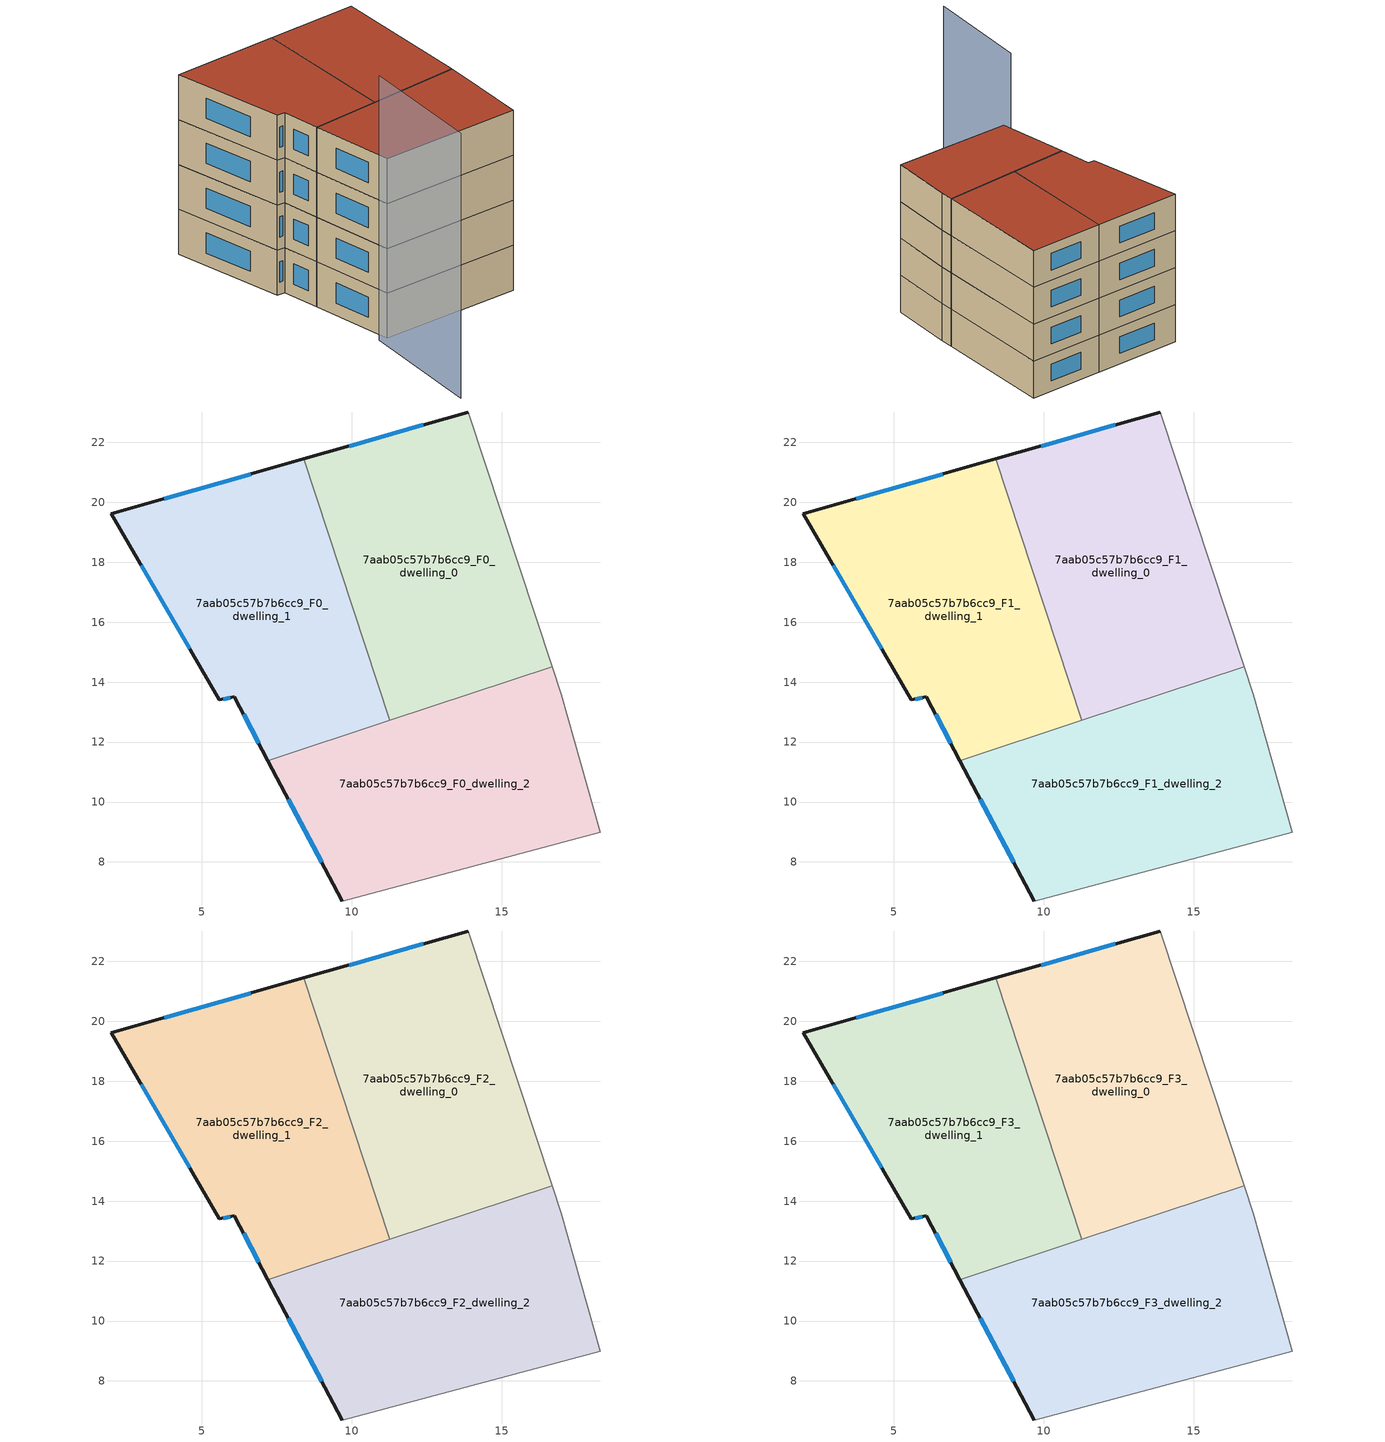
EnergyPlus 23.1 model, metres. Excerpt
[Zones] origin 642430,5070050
7aab05c57b7b6cc9_F0_dwelling_0
 floor ground (EU_floor_Construction): 13.89,23.01 16.69,14.5 11.27,12.72 8.4,21.44 z0
 wall outside (EU_wall_Construction): 13.89,23.01 8.4,21.44 z0:3
 wall adiabatic (EU_wall_Construction): 16.69,14.5 13.89,23.01 z0:3
 wall to 7aab05c57b7b6cc9_F0_dwelling_1 (EU_wall_Construction): 8.4,21.44 11.27,12.72 z0:3
 wall to 7aab05c57b7b6cc9_F0_dwelling_2 (EU_wall_Construction): 11.27,12.72 16.69,14.5 z0:3
 window (EU_Window_Construction): 12.38,22.58 9.91,21.87 z0.83:2.17
7aab05c57b7b6cc9_F0_dwelling_1
 floor ground (EU_floor_Construction): 8.4,21.44 11.27,12.72 7.2,11.38 6.08,13.5 5.58,13.41 1.98,19.61 z0
 wall outside (EU_wall_Construction): 8.4,21.44 1.98,19.61 5.58,13.41 6.08,13.5 7.2,11.38 z0:3
 wall to 7aab05c57b7b6cc9_F0_dwelling_2 (EU_wall_Construction): 7.2,11.38 11.27,12.72 z0:3
 window (EU_Window_Construction): 5.71,13.43 5.94,13.48 / 2.97,17.9 4.59,15.11 / 6.63,20.94 3.74,20.12 / 6.39,12.92 6.89,11.96 z0.83:2.17
7aab05c57b7b6cc9_F0_dwelling_2
 floor ground (EU_floor_Construction): 16.98,13.6 18.29,9 9.68,6.7 7.2,11.38 16.69,14.5 z0
 wall outside (EU_wall_Construction): 7.2,11.38 9.68,6.7 z0:3
 wall adiabatic (EU_wall_Construction): 9.68,6.7 18.29,9 16.98,13.6 16.69,14.5 z0:3
 window (EU_Window_Construction): 7.88,10.09 9,7.99 z0.83:2.17
7aab05c57b7b6cc9_F1_dwelling_0
 floor to 7aab05c57b7b6cc9_F0_dwelling_0 (EU_floor_Construction): 13.89,23.01 16.69,14.5 11.27,12.72 8.4,21.44 z3
 wall outside (EU_wall_Construction): 13.89,23.01 8.4,21.44 z3:6
 wall adiabatic (EU_wall_Construction): 16.69,14.5 13.89,23.01 z3:6
 wall to 7aab05c57b7b6cc9_F1_dwelling_1 (EU_wall_Construction): 8.4,21.44 11.27,12.72 z3:6
 wall to 7aab05c57b7b6cc9_F1_dwelling_2 (EU_wall_Construction): 11.27,12.72 16.69,14.5 z3:6
 window (EU_Window_Construction): 12.38,22.58 9.91,21.87 z3.83:5.17
7aab05c57b7b6cc9_F1_dwelling_1
 floor to 7aab05c57b7b6cc9_F0_dwelling_1 (EU_floor_Construction): 8.4,21.44 11.27,12.72 7.2,11.38 6.08,13.5 5.58,13.41 1.98,19.61 z3
 wall outside (EU_wall_Construction): 8.4,21.44 1.98,19.61 5.58,13.41 6.08,13.5 7.2,11.38 z3:6
 wall to 7aab05c57b7b6cc9_F1_dwelling_2 (EU_wall_Construction): 7.2,11.38 11.27,12.72 z3:6
 window (EU_Window_Construction): 5.71,13.43 5.94,13.48 / 2.97,17.9 4.59,15.11 / 6.63,20.94 3.74,20.12 / 6.39,12.92 6.89,11.96 z3.83:5.17
7aab05c57b7b6cc9_F1_dwelling_2
 floor to 7aab05c57b7b6cc9_F0_dwelling_2 (EU_floor_Construction): 16.98,13.6 18.28,9 9.68,6.7 7.2,11.38 16.69,14.5 z3
 wall outside (EU_wall_Construction): 7.2,11.38 9.68,6.7 z3:6
 wall adiabatic (EU_wall_Construction): 9.68,6.7 18.29,9 16.98,13.6 16.69,14.5 z3:6
 window (EU_Window_Construction): 7.88,10.09 9,7.99 z3.83:5.17
7aab05c57b7b6cc9_F2_dwelling_0
 floor to 7aab05c57b7b6cc9_F1_dwelling_0 (EU_floor_Construction): 13.89,23.01 16.69,14.5 11.27,12.72 8.4,21.44 z6
 wall outside (EU_wall_Construction): 13.89,23.01 8.4,21.44 z6:9
 wall adiabatic (EU_wall_Construction): 16.69,14.5 13.89,23.01 z6:9
 wall to 7aab05c57b7b6cc9_F2_dwelling_1 (EU_wall_Construction): 8.4,21.44 11.27,12.72 z6:9
 wall to 7aab05c57b7b6cc9_F2_dwelling_2 (EU_wall_Construction): 11.27,12.72 16.69,14.5 z6:9
 window (EU_Window_Construction): 12.38,22.58 9.91,21.87 z6.83:8.17
7aab05c57b7b6cc9_F2_dwelling_1
 floor to 7aab05c57b7b6cc9_F1_dwelling_1 (EU_floor_Construction): 8.4,21.44 11.27,12.72 7.2,11.38 6.08,13.5 5.58,13.41 1.98,19.61 z6
 wall outside (EU_wall_Construction): 8.4,21.44 1.98,19.61 5.58,13.41 6.08,13.5 7.2,11.38 z6:9
 wall to 7aab05c57b7b6cc9_F2_dwelling_2 (EU_wall_Construction): 7.2,11.38 11.27,12.72 z6:9
 window (EU_Window_Construction): 5.71,13.43 5.94,13.48 / 2.97,17.9 4.59,15.11 / 6.63,20.94 3.74,20.12 / 6.39,12.92 6.89,11.96 z6.83:8.17
7aab05c57b7b6cc9_F2_dwelling_2
 floor to 7aab05c57b7b6cc9_F1_dwelling_2 (EU_floor_Construction): 16.98,13.6 18.28,9 9.68,6.7 7.2,11.38 16.69,14.5 z6
 wall outside (EU_wall_Construction): 7.2,11.38 9.68,6.7 z6:9
 wall adiabatic (EU_wall_Construction): 9.68,6.7 18.29,9 16.98,13.6 16.69,14.5 z6:9
 window (EU_Window_Construction): 7.88,10.09 9,7.99 z6.83:8.17
7aab05c57b7b6cc9_F3_dwelling_0
 floor to 7aab05c57b7b6cc9_F2_dwelling_0 (EU_floor_Construction): 13.89,23.01 16.69,14.5 11.27,12.72 8.4,21.44 z9
 wall outside (EU_wall_Construction): 13.89,23.01 8.4,21.44 z9:12
 wall adiabatic (EU_wall_Construction): 16.69,14.5 13.89,23.01 z9:12
 wall to 7aab05c57b7b6cc9_F3_dwelling_1 (EU_wall_Construction): 8.4,21.44 11.27,12.72 z9:12
 wall to 7aab05c57b7b6cc9_F3_dwelling_2 (EU_wall_Construction): 11.27,12.72 16.69,14.5 z9:12
 window (EU_Window_Construction): 12.38,22.58 9.91,21.87 z9.83:11.17
 roof outside (EU_roof_Construction): 16.69,14.5 13.89,23.01 8.4,21.44 11.27,12.72 z12
7aab05c57b7b6cc9_F3_dwelling_1
 floor to 7aab05c57b7b6cc9_F2_dwelling_1 (EU_floor_Construction): 8.4,21.44 11.27,12.72 7.2,11.38 6.08,13.5 5.58,13.41 1.98,19.61 z9
 wall outside (EU_wall_Construction): 8.4,21.44 1.98,19.61 5.58,13.41 6.08,13.5 7.2,11.38 z9:12
 wall to 7aab05c57b7b6cc9_F3_dwelling_2 (EU_wall_Construction): 7.2,11.38 11.27,12.72 z9:12
 window (EU_Window_Construction): 5.71,13.43 5.94,13.48 / 2.97,17.9 4.59,15.11 / 6.63,20.94 3.74,20.12 / 6.39,12.92 6.89,11.96 z9.83:11.17
 roof outside (EU_roof_Construction): 11.27,12.72 8.4,21.44 1.98,19.61 5.58,13.41 6.08,13.5 7.2,11.38 z12
7aab05c57b7b6cc9_F3_dwelling_2
 floor to 7aab05c57b7b6cc9_F2_dwelling_2 (EU_floor_Construction): 16.98,13.6 18.28,9 9.68,6.7 7.2,11.38 16.69,14.5 z9
 wall outside (EU_wall_Construction): 7.2,11.38 9.68,6.7 z9:12
 wall adiabatic (EU_wall_Construction): 9.68,6.7 18.29,9 16.98,13.6 16.69,14.5 z9:12
 window (EU_Window_Construction): 7.88,10.09 9,7.99 z9.83:11.17
 roof outside (EU_roof_Construction): 18.29,9 16.98,13.6 16.69,14.5 7.2,11.38 9.68,6.7 z12
shading: 11.19,-0.91 9.16,6.65 z0:17.7
[Building]
EU S2 Campaign: North Axis=0; Terrain=City; Solar Distribution=FullExterior
[Site:Location]
Lyon-Bron: Latitude=45.75; Longitude=5; Time Zone=1; Elevation=198
[SizingPeriod:WeatherFileDays]
AnnualSizingPeriod: Begin Month=1; Begin Day of Month=1; End Month=12; End Day of Month=31; Day of Week for Start Day=Monday; Use Weather File Daylight Saving Period=No; Use Weather File Rain and Snow Indicators=No
[MATERIAL]
EU_InternalMass_Material: Roughness=MediumRough; Thickness=0.1; Conductivity=1; Density=1800; Specific Heat=900; Thermal Absorptance=0.9; Solar Absorptance=0.7; Visible Absorptance=0.7
[MATERIAL:NOMASS] Roughness=MediumRough; Thermal Absorptance=0.9; Solar Absorptance=0.7; Visible Absorptance=0.7
Name | Thermal Resistance
EU_wall_NoMass | 0.87146
EU_roof_NoMass | 0.842276
EU_floor_NoMass | 0.496999
[WINDOWMATERIAL:SIMPLEGLAZINGSYSTEM]
EU_Window_SimpleGlazing: UFactor=2.2525; Solar Heat Gain Coefficient=0.76; Visible Transmittance=0.76
[CONSTRUCTION]
EU_wall_Construction: EU_wall_NoMass
EU_roof_Construction: EU_roof_NoMass
EU_floor_Construction: EU_floor_NoMass
EU_Window_Construction: EU_Window_SimpleGlazing
EU_InternalMass_Construction: EU_InternalMass_Material
[ZONE] Type=1; Multiplier=1; Ceiling Height=autocalculate; Floor Area=autocalculate; Part of Total Floor Area=Yes
Name | Volume
7aab05c57b7b6cc9_F0_dwelling_0; 7aab05c57b7b6cc9_F1_dwelling_0; 7aab05c57b7b6cc9_F2_dwelling_0; 7aab05c57b7b6cc9_F3_dwelling_0; 7aab05c57b7b6cc9_F0_dwelling_2; 7aab05c57b7b6cc9_F1_dwelling_2; 7aab05c57b7b6cc9_F2_dwelling_2; 7aab05c57b7b6cc9_F3_dwelling_2 | 155.136
7aab05c57b7b6cc9_F0_dwelling_1 | 155.129
7aab05c57b7b6cc9_F1_dwelling_1; 7aab05c57b7b6cc9_F2_dwelling_1; 7aab05c57b7b6cc9_F3_dwelling_1 | 155.13
[INTERNALMASS] Construction=EU_InternalMass_Construction
Name | Zone or ZoneList | Surface Area
7aab05c57b7b6cc9_F0_dwelling_0_EU_InternalMass | 7aab05c57b7b6cc9_F0_dwelling_0 | 51.7112
7aab05c57b7b6cc9_F0_dwelling_1_EU_InternalMass | 7aab05c57b7b6cc9_F0_dwelling_1 | 51.7112
7aab05c57b7b6cc9_F0_dwelling_2_EU_InternalMass | 7aab05c57b7b6cc9_F0_dwelling_2 | 51.712
7aab05c57b7b6cc9_F1_dwelling_0_EU_InternalMass | 7aab05c57b7b6cc9_F1_dwelling_0 | 51.7112
7aab05c57b7b6cc9_F1_dwelling_1_EU_InternalMass | 7aab05c57b7b6cc9_F1_dwelling_1 | 51.7112
7aab05c57b7b6cc9_F1_dwelling_2_EU_InternalMass | 7aab05c57b7b6cc9_F1_dwelling_2 | 51.712
7aab05c57b7b6cc9_F2_dwelling_0_EU_InternalMass | 7aab05c57b7b6cc9_F2_dwelling_0 | 51.7112
7aab05c57b7b6cc9_F2_dwelling_1_EU_InternalMass | 7aab05c57b7b6cc9_F2_dwelling_1 | 51.7112
7aab05c57b7b6cc9_F2_dwelling_2_EU_InternalMass | 7aab05c57b7b6cc9_F2_dwelling_2 | 51.712
7aab05c57b7b6cc9_F3_dwelling_0_EU_InternalMass | 7aab05c57b7b6cc9_F3_dwelling_0 | 51.7112
7aab05c57b7b6cc9_F3_dwelling_1_EU_InternalMass | 7aab05c57b7b6cc9_F3_dwelling_1 | 51.7112
7aab05c57b7b6cc9_F3_dwelling_2_EU_InternalMass | 7aab05c57b7b6cc9_F3_dwelling_2 | 51.712
[OTHEREQUIPMENT] Fuel Type=Electricity; Design Level Calculation Method=Watts/Area; Power per Zone Floor Area=1; Fraction Latent=0; Fraction Radiant=0; Fraction Lost=0; Carbon Dioxide Generation Rate=0; EndUse Subcategory=EU_Step8_InternalGains
Name | Zone or ZoneList or Space or SpaceList | Schedule
EU_Step8_InternalGain_7aab05c57b7b6cc9_F0_dwelling_0_f000 | 7aab05c57b7b6cc9_F0_dwelling_0 | EU_Step8_GainSchedule_7aab05c57b7b6cc9_F0_dwelling_0_f000
EU_Step8_InternalGain_7aab05c57b7b6cc9_F0_dwelling_1_f000 | 7aab05c57b7b6cc9_F0_dwelling_1 | EU_Step8_GainSchedule_7aab05c57b7b6cc9_F0_dwelling_1_f000
EU_Step8_InternalGain_7aab05c57b7b6cc9_F0_dwelling_2_f000 | 7aab05c57b7b6cc9_F0_dwelling_2 | EU_Step8_GainSchedule_7aab05c57b7b6cc9_F0_dwelling_2_f000
EU_Step8_InternalGain_7aab05c57b7b6cc9_F1_dwelling_0_f000 | 7aab05c57b7b6cc9_F1_dwelling_0 | EU_Step8_GainSchedule_7aab05c57b7b6cc9_F1_dwelling_0_f000
EU_Step8_InternalGain_7aab05c57b7b6cc9_F1_dwelling_1_f000 | 7aab05c57b7b6cc9_F1_dwelling_1 | EU_Step8_GainSchedule_7aab05c57b7b6cc9_F1_dwelling_1_f000
EU_Step8_InternalGain_7aab05c57b7b6cc9_F1_dwelling_2_f000 | 7aab05c57b7b6cc9_F1_dwelling_2 | EU_Step8_GainSchedule_7aab05c57b7b6cc9_F1_dwelling_2_f000
EU_Step8_InternalGain_7aab05c57b7b6cc9_F2_dwelling_0_f000 | 7aab05c57b7b6cc9_F2_dwelling_0 | EU_Step8_GainSchedule_7aab05c57b7b6cc9_F2_dwelling_0_f000
EU_Step8_InternalGain_7aab05c57b7b6cc9_F2_dwelling_1_f000 | 7aab05c57b7b6cc9_F2_dwelling_1 | EU_Step8_GainSchedule_7aab05c57b7b6cc9_F2_dwelling_1_f000
EU_Step8_InternalGain_7aab05c57b7b6cc9_F2_dwelling_2_f000 | 7aab05c57b7b6cc9_F2_dwelling_2 | EU_Step8_GainSchedule_7aab05c57b7b6cc9_F2_dwelling_2_f000
EU_Step8_InternalGain_7aab05c57b7b6cc9_F3_dwelling_0_f000 | 7aab05c57b7b6cc9_F3_dwelling_0 | EU_Step8_GainSchedule_7aab05c57b7b6cc9_F3_dwelling_0_f000
EU_Step8_InternalGain_7aab05c57b7b6cc9_F3_dwelling_1_f000 | 7aab05c57b7b6cc9_F3_dwelling_1 | EU_Step8_GainSchedule_7aab05c57b7b6cc9_F3_dwelling_1_f000
EU_Step8_InternalGain_7aab05c57b7b6cc9_F3_dwelling_2_f000 | 7aab05c57b7b6cc9_F3_dwelling_2 | EU_Step8_GainSchedule_7aab05c57b7b6cc9_F3_dwelling_2_f000
[ZONEVENTILATION:DESIGNFLOWRATE] Schedule=EU_AlwaysOn; Design Flow Rate Calculation Method=AirChanges/Hour; Air Changes per Hour=0.425; Ventilation Type=Natural; Fan Pressure Rise=0; Fan Total Efficiency=1; Constant Term Coefficient=1; Temperature Term Coefficient=0; Velocity Term Coefficient=0; Velocity Squared Term Coefficient=0; Minimum Indoor Temperature=-100; Maximum Indoor Temperature=100; Delta Temperature=-100; Minimum Outdoor Temperature=-100; Maximum Outdoor Temperature=100; Maximum Wind Speed=40
Name | Zone or ZoneList or Space or SpaceList
EU_ConstantAir_7aab05c57b7b6cc9_F0_dwelling_0 | 7aab05c57b7b6cc9_F0_dwelling_0
EU_ConstantAir_7aab05c57b7b6cc9_F0_dwelling_1 | 7aab05c57b7b6cc9_F0_dwelling_1
EU_ConstantAir_7aab05c57b7b6cc9_F0_dwelling_2 | 7aab05c57b7b6cc9_F0_dwelling_2
EU_ConstantAir_7aab05c57b7b6cc9_F1_dwelling_0 | 7aab05c57b7b6cc9_F1_dwelling_0
EU_ConstantAir_7aab05c57b7b6cc9_F1_dwelling_1 | 7aab05c57b7b6cc9_F1_dwelling_1
EU_ConstantAir_7aab05c57b7b6cc9_F1_dwelling_2 | 7aab05c57b7b6cc9_F1_dwelling_2
EU_ConstantAir_7aab05c57b7b6cc9_F2_dwelling_0 | 7aab05c57b7b6cc9_F2_dwelling_0
EU_ConstantAir_7aab05c57b7b6cc9_F2_dwelling_1 | 7aab05c57b7b6cc9_F2_dwelling_1
EU_ConstantAir_7aab05c57b7b6cc9_F2_dwelling_2 | 7aab05c57b7b6cc9_F2_dwelling_2
EU_ConstantAir_7aab05c57b7b6cc9_F3_dwelling_0 | 7aab05c57b7b6cc9_F3_dwelling_0
EU_ConstantAir_7aab05c57b7b6cc9_F3_dwelling_1 | 7aab05c57b7b6cc9_F3_dwelling_1
EU_ConstantAir_7aab05c57b7b6cc9_F3_dwelling_2 | 7aab05c57b7b6cc9_F3_dwelling_2
[HVACTEMPLATE:THERMOSTAT] Constant Heating Setpoint=20; Constant Cooling Setpoint=50
EU_HeatOnly_7aab05c57b7b6cc9_F0_dwelling_0; EU_HeatOnly_7aab05c57b7b6cc9_F0_dwelling_1; EU_HeatOnly_7aab05c57b7b6cc9_F0_dwelling_2; EU_HeatOnly_7aab05c57b7b6cc9_F1_dwelling_0; EU_HeatOnly_7aab05c57b7b6cc9_F1_dwelling_1; EU_HeatOnly_7aab05c57b7b6cc9_F1_dwelling_2; EU_HeatOnly_7aab05c57b7b6cc9_F2_dwelling_0; EU_HeatOnly_7aab05c57b7b6cc9_F2_dwelling_1; EU_HeatOnly_7aab05c57b7b6cc9_F2_dwelling_2; EU_HeatOnly_7aab05c57b7b6cc9_F3_dwelling_0; EU_HeatOnly_7aab05c57b7b6cc9_F3_dwelling_1; EU_HeatOnly_7aab05c57b7b6cc9_F3_dwelling_2
[HVACTEMPLATE:ZONE:IDEALLOADSAIRSYSTEM] System Availability Schedule=EU_AlwaysOn; Maximum Heating Supply Air Temperature=50; Minimum Cooling Supply Air Temperature=13; Maximum Heating Supply Air Humidity Ratio=0.0156; Minimum Cooling Supply Air Humidity Ratio=0.0077; Heating Limit=NoLimit; Cooling Limit=NoLimit; Heating Availability Schedule=EU_AlwaysOn; Cooling Availability Schedule=EU_CoolingOff; Dehumidification Control Type=ConstantSensibleHeatRatio; Cooling Sensible Heat Ratio=0.7; Dehumidification Setpoint=60; Humidification Control Type=None; Humidification Setpoint=30; Outdoor Air Method=None; Outdoor Air Flow Rate per Person=0.00944; Outdoor Air Flow Rate per Zone Floor Area=0; Outdoor Air Flow Rate per Zone=0; Demand Controlled Ventilation Type=None; Outdoor Air Economizer Type=NoEconomizer; Heat Recovery Type=None; Sensible Heat Recovery Effectiveness=0.7; Latent Heat Recovery Effectiveness=0.65
Name | Template Thermostat
7aab05c57b7b6cc9_F0_dwelling_0 | EU_HeatOnly_7aab05c57b7b6cc9_F0_dwelling_0
7aab05c57b7b6cc9_F0_dwelling_1 | EU_HeatOnly_7aab05c57b7b6cc9_F0_dwelling_1
7aab05c57b7b6cc9_F0_dwelling_2 | EU_HeatOnly_7aab05c57b7b6cc9_F0_dwelling_2
7aab05c57b7b6cc9_F1_dwelling_0 | EU_HeatOnly_7aab05c57b7b6cc9_F1_dwelling_0
7aab05c57b7b6cc9_F1_dwelling_1 | EU_HeatOnly_7aab05c57b7b6cc9_F1_dwelling_1
7aab05c57b7b6cc9_F1_dwelling_2 | EU_HeatOnly_7aab05c57b7b6cc9_F1_dwelling_2
7aab05c57b7b6cc9_F2_dwelling_0 | EU_HeatOnly_7aab05c57b7b6cc9_F2_dwelling_0
7aab05c57b7b6cc9_F2_dwelling_1 | EU_HeatOnly_7aab05c57b7b6cc9_F2_dwelling_1
7aab05c57b7b6cc9_F2_dwelling_2 | EU_HeatOnly_7aab05c57b7b6cc9_F2_dwelling_2
7aab05c57b7b6cc9_F3_dwelling_0 | EU_HeatOnly_7aab05c57b7b6cc9_F3_dwelling_0
7aab05c57b7b6cc9_F3_dwelling_1 | EU_HeatOnly_7aab05c57b7b6cc9_F3_dwelling_1
7aab05c57b7b6cc9_F3_dwelling_2 | EU_HeatOnly_7aab05c57b7b6cc9_F3_dwelling_2
[SIZING:ZONE] Zone Cooling Design Supply Air Temperature Input Method=SupplyAirTemperature; Zone Cooling Design Supply Air Temperature=13; Zone Heating Design Supply Air Temperature Input Method=SupplyAirTemperature; Zone Heating Design Supply Air Temperature=50; Zone Cooling Design Supply Air Humidity Ratio=0.008; Zone Heating Design Supply Air Humidity Ratio=0.008; Cooling Design Air Flow Method=DesignDay; Cooling Design Air Flow Rate=0; Cooling Minimum Air Flow per Zone Floor Area=0.000762; Cooling Minimum Air Flow=0; Cooling Minimum Air Flow Fraction=0.2; Heating Design Air Flow Method=DesignDay; Heating Design Air Flow Rate=0; Heating Maximum Air Flow per Zone Floor Area=0.002032; Heating Maximum Air Flow=0.141576; Heating Maximum Air Flow Fraction=0.3; Account for Dedicated Outdoor Air System=No; Dedicated Outdoor Air System Control Strategy=NeutralSupplyAir; Dedicated Outdoor Air Low Setpoint Temperature for Design=autosize; Dedicated Outdoor Air High Setpoint Temperature for Design=autosize; Zone Load Sizing Method=Sensible Load Only No Latent Load; Zone Latent Cooling Design Supply Air Humidity Ratio Input Method=HumidityRatioDifference; Zone Cooling Design Supply Air Humidity Ratio Difference=0.005; Zone Latent Heating Design Supply Air Humidity Ratio Input Method=HumidityRatioDifference; Zone Humidification Design Supply Air Humidity Ratio Difference=0.005
7aab05c57b7b6cc9_F0_dwelling_0; 7aab05c57b7b6cc9_F0_dwelling_1; 7aab05c57b7b6cc9_F0_dwelling_2; 7aab05c57b7b6cc9_F1_dwelling_0; 7aab05c57b7b6cc9_F1_dwelling_1; 7aab05c57b7b6cc9_F1_dwelling_2; 7aab05c57b7b6cc9_F2_dwelling_0; 7aab05c57b7b6cc9_F2_dwelling_1; 7aab05c57b7b6cc9_F2_dwelling_2; 7aab05c57b7b6cc9_F3_dwelling_0; 7aab05c57b7b6cc9_F3_dwelling_1; 7aab05c57b7b6cc9_F3_dwelling_2
[SCHEDULE:CONSTANT]
Name | Hourly Value
EU_AlwaysOn | 1
EU_CoolingOff | 0
[SCHEDULE:FILE] Column Number=1; Rows to Skip at Top=0; Number of Hours of Data=8760; Column Separator=Comma; Interpolate to Timestep=No; Minutes per Item=60; Adjust Schedule for Daylight Savings=Yes
Name | File
EU_Step8_GainSchedule_7aab05c57b7b6cc9_F0_dwelling_0_f000 | ../../schedules/7aab05c57b7b6cc9/7aab05c57b7b6cc9_F0_dwelling_0_f000_gain.csv
EU_Step8_GainSchedule_7aab05c57b7b6cc9_F0_dwelling_1_f000 | ../../schedules/7aab05c57b7b6cc9/7aab05c57b7b6cc9_F0_dwelling_1_f000_gain.csv
EU_Step8_GainSchedule_7aab05c57b7b6cc9_F0_dwelling_2_f000 | ../../schedules/7aab05c57b7b6cc9/7aab05c57b7b6cc9_F0_dwelling_2_f000_gain.csv
EU_Step8_GainSchedule_7aab05c57b7b6cc9_F1_dwelling_0_f000 | ../../schedules/7aab05c57b7b6cc9/7aab05c57b7b6cc9_F1_dwelling_0_f000_gain.csv
EU_Step8_GainSchedule_7aab05c57b7b6cc9_F1_dwelling_1_f000 | ../../schedules/7aab05c57b7b6cc9/7aab05c57b7b6cc9_F1_dwelling_1_f000_gain.csv
EU_Step8_GainSchedule_7aab05c57b7b6cc9_F1_dwelling_2_f000 | ../../schedules/7aab05c57b7b6cc9/7aab05c57b7b6cc9_F1_dwelling_2_f000_gain.csv
EU_Step8_GainSchedule_7aab05c57b7b6cc9_F2_dwelling_0_f000 | ../../schedules/7aab05c57b7b6cc9/7aab05c57b7b6cc9_F2_dwelling_0_f000_gain.csv
EU_Step8_GainSchedule_7aab05c57b7b6cc9_F2_dwelling_1_f000 | ../../schedules/7aab05c57b7b6cc9/7aab05c57b7b6cc9_F2_dwelling_1_f000_gain.csv
EU_Step8_GainSchedule_7aab05c57b7b6cc9_F2_dwelling_2_f000 | ../../schedules/7aab05c57b7b6cc9/7aab05c57b7b6cc9_F2_dwelling_2_f000_gain.csv
EU_Step8_GainSchedule_7aab05c57b7b6cc9_F3_dwelling_0_f000 | ../../schedules/7aab05c57b7b6cc9/7aab05c57b7b6cc9_F3_dwelling_0_f000_gain.csv
EU_Step8_GainSchedule_7aab05c57b7b6cc9_F3_dwelling_1_f000 | ../../schedules/7aab05c57b7b6cc9/7aab05c57b7b6cc9_F3_dwelling_1_f000_gain.csv
EU_Step8_GainSchedule_7aab05c57b7b6cc9_F3_dwelling_2_f000 | ../../schedules/7aab05c57b7b6cc9/7aab05c57b7b6cc9_F3_dwelling_2_f000_gain.csv
